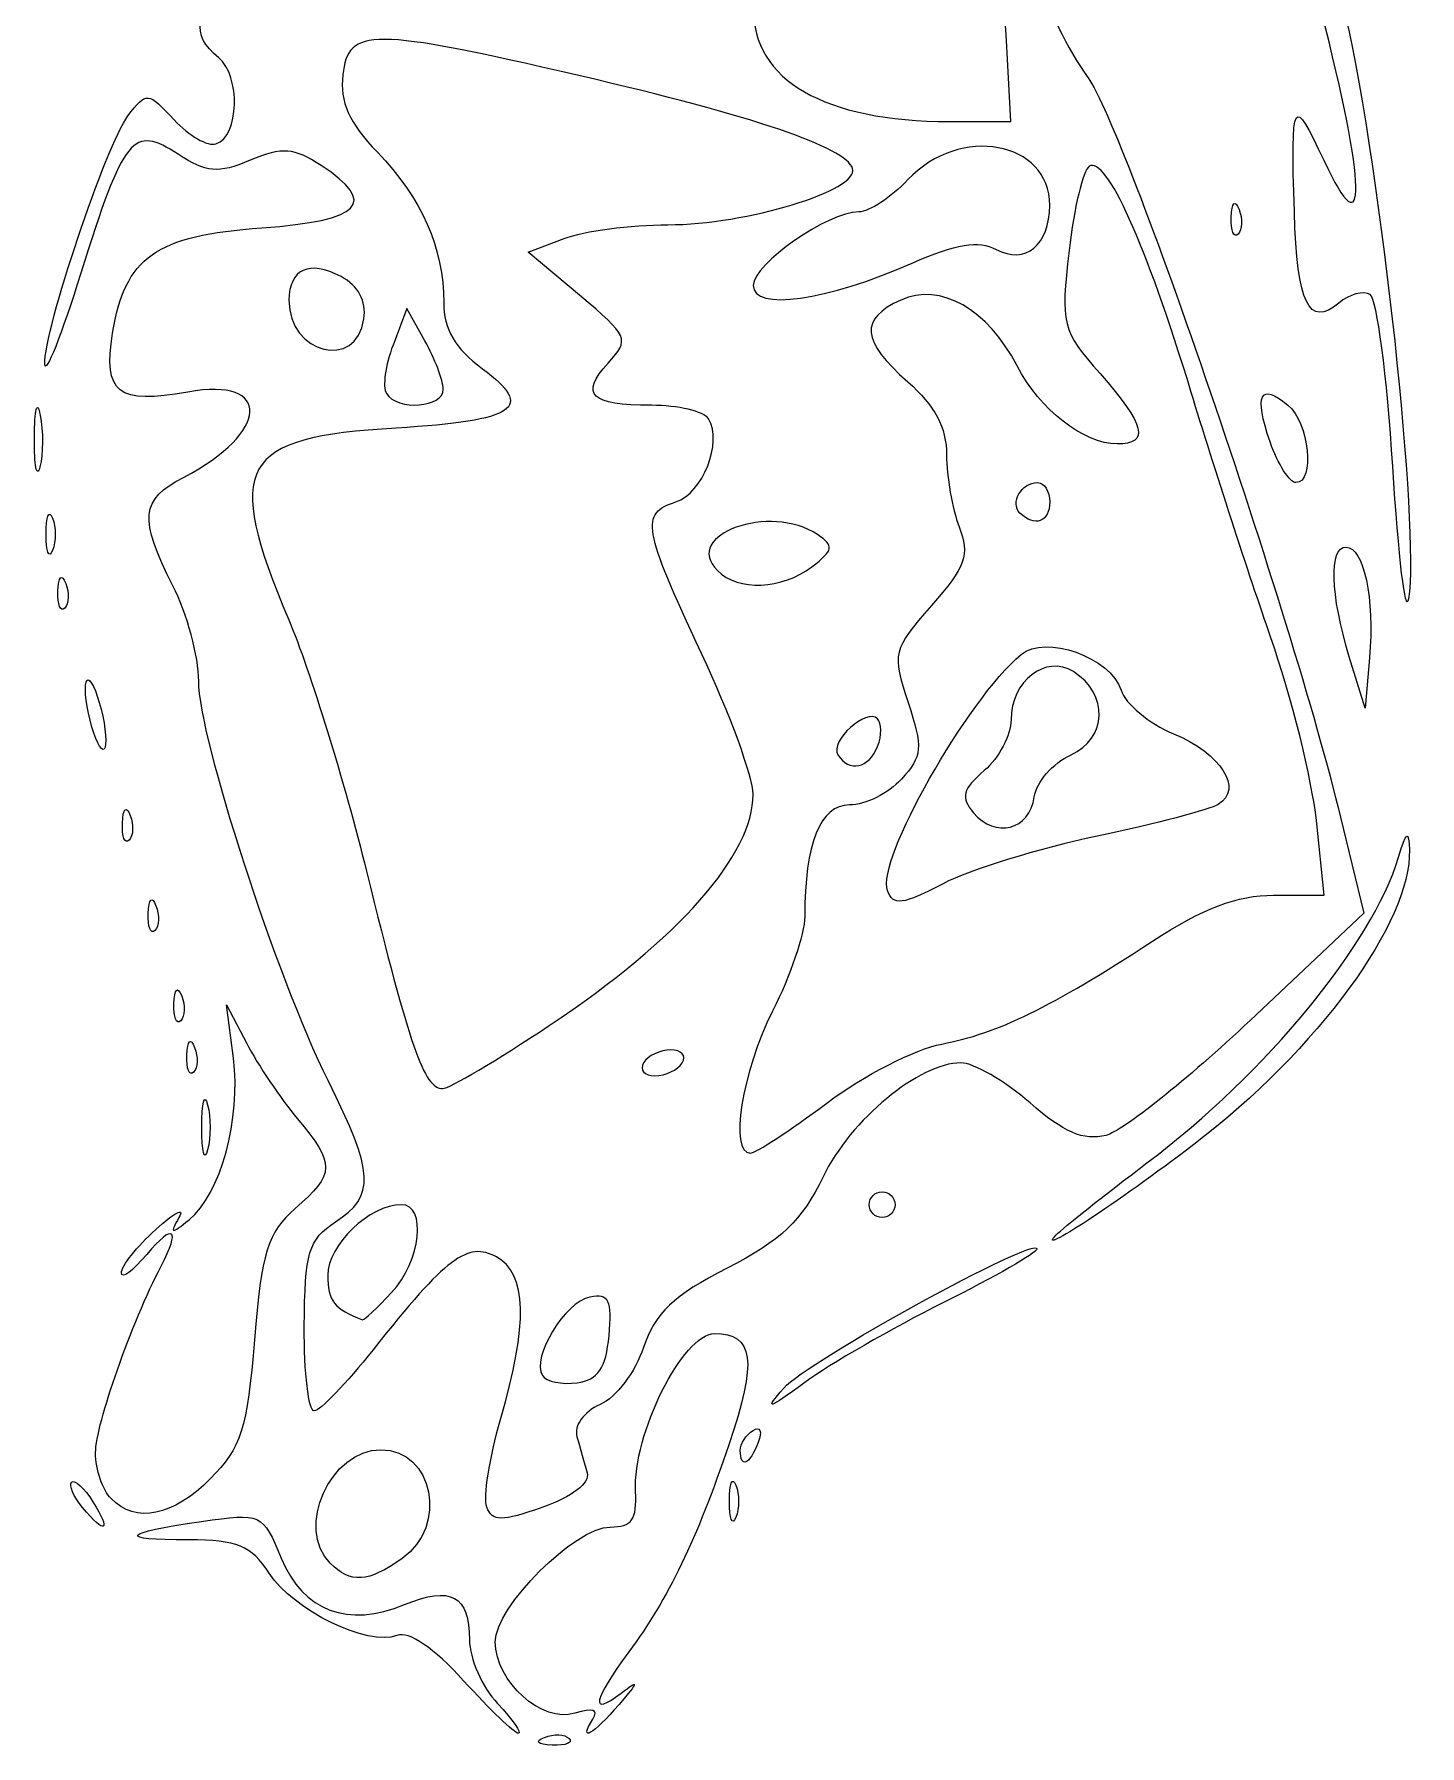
# Model space of a CAD drawing. Extents: x 13 to 164, y 70 to 181.
# Drawn here: x 114.4 to 142.83, y 77.79 to 112.91 of the extents above; entities that cross this region are included whole.
import ezdxf

# ---------------------------------------------------------------- set-up
doc = ezdxf.new("R2010")
doc.units = 0
doc.layers.add('Capa_1', color=7, linetype='CONTINUOUS')

msp = doc.modelspace()

# ---------------------------------------------------------------- linework, layer by layer
at = {"layer": 'Capa_1', "color": 7}
for points in [[(133.18971, 111.122274), (134.44489, 111.120674), (134.34509, 112.906612)], [(125.59039, 107.560118), (124.53904, 108.442776), (125.27735, 108.723481)], [(122.41989, 106.622934), (122.05233, 107.284393), (121.76592, 106.534585)], [(114.4066, 104.638059), (114.40626, 104.638059)], [(141.80329, 100.115403), (141.71349, 99.08229), (141.38944, 100.140623)], [(141.21002, 96.848106), (141.68835, 94.878484), (139.3539, 92.676616)], [(139.83445, 95.245855), (140.87326, 95.245855), (140.7129, 96.780005)], [(118.49105, 91.903247), (118.34782, 92.996879), (118.76335, 92.203129)], [(123.69166, 82.68869), (123.69146, 82.68904)]]:
    msp.add_lwpolyline(points, dxfattribs=at)
for points in [[(138.96667, 109.158024)], [(132.41875, 108.217898)], [(121.16862, 107.070755)], [(122.79683, 105.630747)], [(139.76423, 104.548674)], [(134.63145, 103.087967)], [(114.6459, 102.653685)], [(130.36241, 101.987697)], [(114.88958, 101.485107)], [(115.54907, 98.836606)], [(131.71065, 98.299971)], [(134.92455, 97.262834)], [(116.2125, 96.723088)], [(131.91155, 95.342115)], [(116.74167, 94.871006)], [(117.27083, 93.018921)], [(124.9696, 92.569399)], [(117.53542, 91.960588)], [(127.701, 91.806269)], [(130.66786, 90.979917)], [(117.84051, 90.483332)], [(131.53746, 88.895832)], [(135.37391, 88.275316)], [(121.73757, 87.093662)], [(126.19812, 86.20684)], [(129.783, 85.13226)], [(128.89162, 83.85314)], [(115.39257, 82.68404)], [(115.97999, 82.86334)], [(128.66882, 82.81044)], [(120.47787, 81.53991)], [(123.21539, 79.12699)], [(125.86644, 78.34037)], [(124.87327, 77.96358)]]:
    msp.add_lwpolyline(points, close=True, dxfattribs=at)
for points in [[(134.45094, 116.561453), (134.45494, 115.291066), (135.17891, 113.208013), (136.02746, 112.022355)], [(134.34509, 112.906612), (134.29019, 113.888877), (134.15768, 115.297334), (134.05059, 116.036513)], [(118.18942, 112.432666), (117.59079, 112.92949), (117.67979, 113.30894), (118.59934, 114.180205)], [(129.15641, 113.45161), (129.15641, 111.968115), (130.61577, 111.125298), (133.18971, 111.122274)], [(140.86378, 110.327101), (141.76427, 108.403977), (141.73923, 109.80806), (140.80888, 113.405636)], [(141.31414, 113.276607), (142.0458, 110.052228), (142.83479, 102.738274), (142.60273, 101.331268)], [(125.57669, 112.066043), (121.31973, 113.051741), (120.84612, 113.053187), (120.735, 112.080833)], [(118.13342, 110.664033), (118.60898, 110.820004), (118.64798, 112.052087), (118.18942, 112.432666)], [(120.735, 112.080833), (120.6711, 111.521935), (120.85925, 111.102152), (121.44638, 110.493333)], [(131.19707, 110.157635), (131.05087, 110.596248), (129.1782, 111.232113), (125.57669, 112.066043)], [(116.32711, 111.237188), (116.71367, 111.741788), (116.72954, 111.740442), (117.27325, 111.156838)], [(136.02746, 112.022355), (136.80791, 110.931846), (140.20591, 100.982686), (141.21002, 96.848106)], [(140.2612, 109.268767), (140.1885, 111.621257), (140.2265, 111.68807), (140.86378, 110.327101)], [(114.61989, 106.146259), (114.59609, 106.826071), (115.87932, 110.652665), (116.32711, 111.237188)], [(117.35556, 110.452574), (116.43073, 111.058544), (116.24211, 110.827783), (115.36038, 108.011653)], [(117.27325, 111.156838), (117.57739, 110.830381), (117.96447, 110.608618), (118.13342, 110.664033)], [(135.24162, 109.401059), (135.24162, 110.723846), (133.3926, 111.060031), (132.33121, 109.930226)], [(118.83749, 110.327104), (118.16682, 110.049304), (117.94197, 110.068344), (117.35556, 110.452574)], [(120.29114, 110.220164), (119.73267, 110.586086), (119.50344, 110.60295), (118.83749, 110.327104)], [(121.44638, 110.493333), (122.35378, 109.552417), (122.80621, 108.525701), (122.80621, 107.407387)], [(138.14556, 105.564602), (137.21259, 108.627068), (136.40256, 110.42174), (136.05126, 110.204628)], [(119.07679, 108.940965), (121.12733, 109.087679), (121.46947, 109.448094), (120.29114, 110.220164)], [(127.40651, 109.004185), (129.0113, 109.004185), (131.34486, 109.714275), (131.19707, 110.157635)], [(136.05126, 110.204628), (135.92564, 110.126988), (135.73984, 109.34823), (135.63839, 108.474055)], [(132.33121, 109.930226), (131.98943, 109.566424), (131.53625, 109.268767), (131.32413, 109.268767)], [(131.32413, 109.268767), (130.69145, 109.268767), (129.15621, 108.199015), (129.15621, 107.758163)], [(134.13961, 108.498391), (134.73912, 108.177549), (135.24162, 108.589151), (135.24162, 109.401059)], [(138.96668, 109.158024), (138.97938, 109.466251), (139.04208, 109.528943), (139.12653, 109.317878)], [(139.12653, 109.317878), (139.20293, 109.126883), (139.19353, 108.898677), (139.10563, 108.810759)], [(141.17214, 107.397759), (140.55887, 106.888788), (140.31958, 107.380269), (140.2612, 109.268767)], [(116.01198, 106.779078), (116.26505, 108.33853), (116.8981, 108.78508), (119.07679, 108.940965)], [(125.27735, 108.723481), (125.68342, 108.877868), (126.64154, 109.004185), (127.40651, 109.004185)], [(139.10563, 108.810759), (139.01773, 108.722839), (138.95518, 108.879109), (138.96667, 109.158024)], [(132.41875, 108.217898), (133.32319, 108.617977), (133.77773, 108.692066), (134.13961, 108.498391)], [(120.70013, 107.940183), (120.05099, 108.287592), (119.63121, 108.096653), (119.63121, 107.453985)], [(129.15621, 107.758163), (129.15621, 107.229566), (130.66514, 107.442193), (132.41875, 108.217898)], [(135.63839, 108.474055), (135.46208, 106.955035), (135.49023, 106.843283), (136.27381, 105.950833)], [(115.36038, 108.011653), (114.96176, 106.738536), (114.62855, 105.899109), (114.61989, 106.146259)], [(121.16862, 107.070755), (121.22132, 107.438962), (121.05295, 107.751361), (120.70013, 107.940183)], [(134.57315, 106.107339), (133.96977, 107.274146), (132.99439, 107.827271), (132.18808, 107.459889)], [(126.1786, 106.165706), (126.62505, 106.659024), (126.60386, 106.709256), (125.59039, 107.560118)], [(141.81812, 107.572635), (141.68091, 107.657435), (141.39022, 107.578735), (141.17214, 107.397759)], [(142.28062, 104.044128), (142.16346, 105.900005), (141.95534, 107.487833), (141.81812, 107.572635)], [(119.63121, 107.453985), (119.63121, 106.353602), (121.01665, 106.008254), (121.16862, 107.070755)], [(122.80621, 107.407387), (122.80621, 106.859789), (123.03497, 106.469651), (123.60178, 106.050593)], [(132.18808, 107.459889), (131.32948, 107.068684), (131.36723, 106.625565), (132.33121, 105.779684)], [(117.5538, 105.571779), (116.11858, 105.309329), (115.81238, 105.549079), (116.01198, 106.779078)], [(121.76592, 106.534585), (121.60839, 106.122192), (121.54692, 105.675708), (121.6293, 105.542397)], [(122.79683, 105.630747), (122.79183, 105.812649), (122.62205, 106.259132), (122.41989, 106.622934)], [(127.06802, 105.300019), (125.81319, 105.300019), (125.59093, 105.516342), (126.1786, 106.165706)], [(136.62341, 104.506269), (135.94199, 104.506269), (135.03471, 105.214775), (134.57315, 106.107339)], [(117.4677, 103.820571), (119.2393, 104.736699), (119.29603, 105.890364), (117.5538, 105.571779)], [(123.60178, 106.050593), (124.68942, 105.246463), (124.30556, 104.982833), (121.8281, 104.832454)], [(132.33121, 105.779684), (132.88473, 105.293973), (133.12496, 104.840948), (133.12496, 104.282783)], [(136.27381, 105.950833), (137.20696, 104.888033), (137.29935, 104.506269), (136.62341, 104.506269)], [(139.76423, 104.548669), (139.4271, 105.515772), (139.55565, 105.781513), (140.13002, 105.304826)], [(114.40626, 104.638059), (114.40926, 105.220144), (114.46336, 105.427113), (114.52667, 105.097995)], [(121.6293, 105.542397), (121.85417, 105.178556), (122.80761, 105.250703), (122.79683, 105.630747)], [(139.77223, 100.550317), (139.34306, 101.780206), (138.61105, 104.036633), (138.14556, 105.564602)], [(114.52667, 105.097995), (114.58997, 104.768877), (114.58757, 104.292627), (114.52167, 104.039663)], [(128.23946, 105.020396), (128.14446, 105.174188), (127.61726, 105.300019), (127.06802, 105.300019)], [(127.56809, 103.315448), (128.12209, 103.491281), (128.53556, 104.541297), (128.23946, 105.020396)], [(140.13002, 105.304826), (140.56279, 104.945662), (140.69025, 103.712019), (140.29459, 103.712019)], [(121.8281, 104.832454), (118.59678, 104.636318), (118.28808, 104.084017), (119.62769, 100.895656)], [(114.52167, 104.039663), (114.45547, 103.786697), (114.40367, 104.055993), (114.4066, 104.638059)], [(140.29459, 103.712019), (140.1633, 103.712019), (139.92464, 104.088513), (139.76423, 104.548674)], [(133.12496, 104.282783), (133.12496, 103.842564), (133.24086, 103.177526), (133.38253, 102.804921)], [(142.60273, 101.331268), (142.54273, 100.967466), (142.39778, 102.188253), (142.28062, 104.044128)], [(117.25, 101.595854), (116.544, 102.979718), (116.58144, 103.362265), (117.4677, 103.820571)], [(134.63145, 103.087972), (134.42007, 103.29935), (134.65905, 103.712521), (134.99266, 103.712521)], [(134.99266, 103.712521), (135.12959, 103.712521), (135.24162, 103.533927), (135.24162, 103.315646)], [(128.09787, 100.204427), (126.88899, 102.784112), (126.83797, 103.083718), (127.56809, 103.315448)], [(130.47912, 102.645104), (129.50269, 103.298461), (127.68302, 102.645633), (128.42167, 101.907057)], [(135.24162, 103.315646), (135.24162, 102.906492), (134.92943, 102.789998), (134.63145, 103.087967)], [(114.6459, 102.653685), (114.6459, 103.017488), (114.706, 103.166315), (114.77935, 102.984415)], [(114.77935, 102.984415), (114.85275, 102.802514), (114.85275, 102.504857), (114.77935, 102.322956)], [(114.77935, 102.322956), (114.70595, 102.141055), (114.6459, 102.289886), (114.6459, 102.653685)], [(130.36241, 101.987699), (130.80695, 102.326863), (130.82264, 102.41525), (130.47912, 102.645104)], [(133.38253, 102.804921), (133.60204, 102.227563), (133.51819, 101.988616), (132.81509, 101.18783)], [(141.38944, 100.140623), (140.99805, 101.418937), (140.96895, 102.389581), (141.32204, 102.389581)], [(141.32204, 102.389581), (141.68633, 102.389581), (141.90934, 101.335743), (141.80329, 100.115403)], [(114.8896, 101.485108), (114.9023, 101.793335), (114.965, 101.856027), (115.04945, 101.644961)], [(128.42167, 101.907057), (128.84914, 101.479583), (129.74523, 101.516818), (130.36241, 101.987697)], [(115.04945, 101.644961), (115.12585, 101.453966), (115.11645, 101.22576), (115.02855, 101.137842)], [(117.77916, 99.637192), (117.77916, 100.143967), (117.54104, 101.025365), (117.25, 101.595854)], [(115.02855, 101.137842), (114.94065, 101.049922), (114.87809, 101.206192), (114.88958, 101.485107)], [(132.81509, 101.18783), (132.01749, 100.279407), (132.00154, 100.2135), (132.33493, 99.203321)], [(119.62769, 100.895656), (120.06231, 99.861212), (120.77951, 97.541747), (121.22146, 95.74129)], [(134.65271, 100.185541), (135.15281, 100.606874), (136.49053, 100.129181), (136.70528, 99.452584)], [(140.7129, 96.780005), (140.6247, 97.62379), (140.20141, 99.320431), (139.77223, 100.550317)], [(129.15621, 97.316257), (129.15621, 97.662618), (128.67996, 98.962296), (128.09787, 100.204427)], [(131.91155, 95.342115), (131.67679, 95.953885), (133.54221, 99.249945), (134.65271, 100.185541)], [(135.72682, 99.833703), (135.15794, 100.1902), (134.44787, 99.640795), (134.44787, 98.84414)], [(135.67022, 98.122587), (136.42804, 98.467874), (136.45807, 99.375458), (135.72682, 99.833703)], [(115.54907, 98.836606), (115.45177, 99.224355), (115.42315, 99.592631), (115.48557, 99.654999)], [(115.48557, 99.654999), (115.54797, 99.717359), (115.67858, 99.451141), (115.7759, 99.063392)], [(120.43229, 91.443517), (119.3784, 93.552522), (117.77916, 98.491474), (117.77916, 99.637192)], [(136.70528, 99.452584), (136.79458, 99.171231), (137.27736, 98.769843), (137.77814, 98.560602)], [(115.7759, 99.063392), (115.8732, 98.675642), (115.90182, 98.307365), (115.8394, 98.244998)], [(131.70874, 98.866841), (131.47996, 99.095616), (130.7216, 98.40594), (130.89444, 98.126288)], [(132.33493, 99.203321), (132.6427, 98.270781), (132.62818, 98.101433), (132.1999, 97.62819)], [(115.8394, 98.244998), (115.777, 98.182638), (115.64638, 98.448856), (115.54907, 98.836606)], [(131.71074, 98.299971), (131.79694, 98.524529), (131.79604, 98.779619), (131.70874, 98.866841)], [(134.44787, 98.84414), (134.44787, 98.530495), (134.20066, 98.062209), (133.89851, 97.8035)], [(137.77814, 98.560602), (138.76149, 98.149733), (139.21924, 97.430466), (138.70115, 97.11027)], [(130.89444, 98.126288), (131.12026, 97.760907), (131.53789, 97.849775), (131.71065, 98.299971)], [(134.92455, 97.262834), (134.96845, 97.568833), (135.30399, 97.95572), (135.67022, 98.122587)], [(133.89851, 97.8035), (133.45077, 97.420132), (133.40956, 97.260329), (133.67574, 96.939601)], [(124.9696, 92.569399), (127.63379, 94.34624), (129.15621, 96.072389), (129.15621, 97.316257)], [(132.1999, 97.62819), (131.93597, 97.33655), (131.45571, 97.097936), (131.13265, 97.097936)], [(116.21251, 96.723088), (116.22521, 97.031314), (116.28791, 97.094007), (116.37236, 96.882941)], [(131.13265, 97.097936), (130.53049, 97.097936), (130.21454, 96.309589), (130.21454, 94.80711)], [(133.67574, 96.939601), (134.1218, 96.402139), (134.82729, 96.584747), (134.92455, 97.262834)], [(138.70115, 97.11027), (138.52419, 97.000902), (137.40551, 96.707334), (136.2152, 96.457895)], [(116.35146, 96.375822), (116.26356, 96.287902), (116.20101, 96.444172), (116.2125, 96.723088)], [(116.37236, 96.882941), (116.44876, 96.691946), (116.43936, 96.463741), (116.35146, 96.375822)], [(142.39989, 96.027205), (142.56224, 96.561946), (142.60797, 96.59181), (142.62141, 96.171873)], [(136.2152, 96.457895), (135.02489, 96.208459), (133.60257, 95.769502), (133.05449, 95.48244)], [(137.23698, 89.752074), (139.69561, 91.607728), (141.85492, 94.23221), (142.39989, 96.027205)], [(142.62141, 96.171873), (142.66831, 94.70499), (140.74264, 92.074729), (138.19656, 90.128098)], [(121.22146, 95.74129), (122.10714, 92.133088), (122.4062, 91.277108), (122.78112, 91.277108)], [(116.74168, 94.871006), (116.75438, 95.179232), (116.81708, 95.241925), (116.90153, 95.030858)], [(133.05449, 95.48244), (132.21971, 95.045211), (132.03422, 95.022435), (131.91155, 95.342115)], [(137.34937, 94.302107), (138.38551, 94.978221), (139.09024, 95.245855), (139.83445, 95.245855)], [(116.88063, 94.523739), (116.79273, 94.435819), (116.73018, 94.592089), (116.74167, 94.871006)], [(116.90153, 95.030858), (116.97793, 94.839863), (116.96853, 94.611657), (116.88063, 94.523739)], [(130.21454, 94.80711), (130.21454, 94.456659), (129.91689, 93.582531), (129.55308, 92.864603)], [(133.02968, 92.19264), (134.16371, 92.405384), (135.27234, 92.946774), (137.34937, 94.302107)], [(117.27085, 93.018921), (117.28355, 93.327148), (117.34625, 93.389841), (117.4307, 93.178775)], [(117.4307, 93.178775), (117.5071, 92.98778), (117.4977, 92.759574), (117.4098, 92.671656)], [(117.4098, 92.671656), (117.3219, 92.583736), (117.25934, 92.740006), (117.27083, 93.018921)], [(129.55308, 92.864603), (128.92179, 91.618805), (128.66104, 89.954187), (129.09718, 89.954187)], [(122.78112, 91.277108), (122.91907, 91.277108), (123.90389, 91.858639), (124.9696, 92.569399)], [(139.3539, 92.676616), (138.06995, 91.465587), (136.73905, 90.404371), (136.39635, 90.318358)], [(117.53543, 91.960588), (117.54813, 92.268814), (117.61083, 92.331507), (117.69528, 92.120441)], [(117.69528, 92.120441), (117.77168, 91.929447), (117.76228, 91.701241), (117.67438, 91.613323)], [(118.76335, 92.203129), (118.99189, 91.766566), (119.45925, 91.072821), (119.80192, 90.661473)], [(127.46765, 92.070853), (127.24936, 92.070853), (126.99719, 91.951791), (126.90725, 91.806269)], [(127.701, 91.806269), (127.7909, 91.951791), (127.6859, 92.070853), (127.46765, 92.070853)], [(130.66786, 90.979925), (131.41868, 91.544078), (132.4815, 92.089799), (133.02968, 92.19264)], [(117.67438, 91.613323), (117.58648, 91.525403), (117.52393, 91.681673), (117.53542, 91.960588)], [(117.58251, 88.586272), (118.22767, 89.109221), (118.65341, 90.66354), (118.49105, 91.903247)], [(126.90725, 91.806269), (126.81735, 91.660748), (126.92235, 91.541685), (127.1406, 91.541685)], [(127.1406, 91.541685), (127.35889, 91.541685), (127.61106, 91.660748), (127.701, 91.806269)], [(133.41966, 91.806269), (132.56412, 91.806269), (131.15491, 90.640325), (130.58922, 89.464421)], [(134.83687, 90.984118), (134.32186, 91.436302), (133.68412, 91.806269), (133.41966, 91.806269)], [(120.58708, 88.542838), (121.40819, 89.080844), (121.38371, 89.53956), (120.43229, 91.443517)], [(117.84051, 90.483332), (117.84051, 90.992655), (117.89501, 91.201014), (117.96151, 90.946353)], [(129.09718, 89.954187), (129.21024, 89.954187), (129.91704, 90.415765), (130.66786, 90.979917)], [(136.39635, 90.318358), (135.93683, 90.203026), (135.52742, 90.377808), (134.83687, 90.984118)], [(117.96151, 90.946353), (118.02811, 90.691692), (118.02811, 90.274973), (117.96151, 90.020311)], [(119.80192, 90.661473), (120.58463, 89.721898), (120.58043, 89.535904), (119.76032, 88.816999)], [(117.96151, 90.020311), (117.89501, 89.76565), (117.84051, 89.974011), (117.84051, 90.483332)], [(138.19656, 90.128098), (136.63906, 88.93729), (134.91267, 87.804091), (135.37391, 88.275316)], [(135.37391, 88.275316), (135.51944, 88.423985), (136.35781, 89.088526), (137.23698, 89.752074)], [(130.58922, 89.464421), (130.15887, 88.569857), (129.72642, 88.158698), (128.62129, 87.59342)], [(121.93904, 88.895855), (121.29026, 88.895855), (120.42496, 88.068228), (120.42496, 87.447693)], [(121.73757, 87.093667), (122.33627, 87.736298), (122.4659, 88.895855), (121.93904, 88.895855)], [(131.53746, 88.895832), (131.53746, 89.041353), (131.65652, 89.160416), (131.80204, 89.160416)], [(131.80204, 88.631249), (131.65652, 88.631249), (131.53746, 88.750311), (131.53746, 88.895832)], [(131.80204, 89.160416), (131.94756, 89.160416), (132.06662, 89.041353), (132.06662, 88.895832)], [(132.06662, 88.895832), (132.06662, 88.750311), (131.94756, 88.631249), (131.80204, 88.631249)], [(117.00804, 87.635474), (117.41526, 88.408838), (117.26098, 88.533319), (116.71199, 87.874337)], [(116.89575, 88.386695), (117.28302, 88.739482), (117.49829, 88.849533), (117.37412, 88.631252)], [(117.37412, 88.631252), (117.18178, 88.293096), (117.21261, 88.286442), (117.58251, 88.586272)], [(119.76032, 88.816999), (119.19178, 88.318643), (119.07058, 87.928465), (118.92228, 86.11922)], [(119.94542, 86.39574), (119.95442, 87.924993), (120.02972, 88.177662), (120.58708, 88.542838)], [(116.19162, 87.497486), (116.19162, 87.633762), (116.50848, 88.033905), (116.89575, 88.386695)], [(129.783, 85.13226), (130.26121, 85.68109), (134.97704, 88.271702), (134.97704, 87.985576)], [(116.71199, 87.874337), (116.42579, 87.530792), (116.19162, 87.36121), (116.19162, 87.497486)], [(123.88915, 87.824378), (123.29337, 88.14323), (122.86252, 87.819078), (121.35713, 85.9193)], [(123.97395, 84.49068), (124.5433, 86.44918), (124.51685, 87.48842), (123.88915, 87.824378)], [(134.97704, 87.985576), (134.97704, 87.907796), (134.11384, 87.412952), (133.05881, 86.88593)], [(115.66246, 83.80648), (115.66246, 84.37545), (116.40688, 86.49378), (117.00804, 87.635474)], [(128.62129, 87.59342), (127.51784, 87.029), (127.13875, 86.66904), (126.90545, 85.96416)], [(120.42496, 87.447693), (120.42496, 86.92269), (120.55738, 86.75428), (121.14225, 86.53549)], [(121.14225, 86.53549), (121.17295, 86.52399), (121.44086, 86.77518), (121.73757, 87.093662)], [(125.80789, 86.99825), (125.29323, 86.89915), (124.60237, 85.76082), (124.83168, 85.38977)], [(126.19812, 86.20684), (126.26812, 86.93679), (126.20012, 87.07386), (125.80789, 86.99825)], [(133.05881, 86.88593), (132.00378, 86.3589), (130.72386, 85.62103), (130.21454, 85.24622)], [(118.92228, 86.11922), (118.77205, 84.28636), (118.6516, 83.90675), (118.0198, 83.27495)], [(120.14834, 84.66253), (120.03123, 84.66253), (119.93992, 85.44247), (119.94542, 86.39574)], [(125.54315, 85.24271), (125.97565, 85.30431), (126.13395, 85.53737), (126.19812, 86.20684)], [(126.74275, 83.00838), (126.67765, 84.17432), (127.71402, 86.24952), (128.36136, 86.24952)], [(128.36136, 86.24952), (129.1734, 86.24952), (129.24479, 85.70098), (128.65806, 83.9698)], [(121.35713, 85.9193), (120.8094, 85.22807), (120.26544, 84.66253), (120.14834, 84.66253)], [(126.90545, 85.96416), (126.74075, 85.46654), (126.34066, 84.94033), (126.01636, 84.79481)], [(124.83168, 85.38977), (124.90928, 85.26419), (125.22946, 85.19801), (125.54315, 85.24271)], [(130.21454, 85.24622), (129.45237, 84.68533), (129.37601, 84.66517), (129.783, 85.13226)], [(126.01636, 84.79481), (125.67888, 84.64337), (125.47496, 84.36051), (125.53952, 84.13335)], [(123.69146, 82.68904), (123.61596, 82.88578), (123.74306, 83.69652), (123.97395, 84.49068)], [(129.15318, 84.26375), (129.30316, 84.35645), (129.34751, 84.25025), (129.25716, 84.01479)], [(125.53952, 84.13335), (125.60152, 83.91507), (125.69659, 83.58069), (125.75071, 83.39028)], [(128.65806, 83.9698), (128.00052, 82.0297), (127.40819, 80.80322), (126.60499, 79.71874)], [(128.89162, 83.85314), (128.89162, 83.99007), (129.00932, 84.17485), (129.15318, 84.26375)], [(129.25716, 84.01479), (129.08127, 83.55642), (128.89162, 83.47255), (128.89162, 83.85314)], [(115.97996, 82.86334), (115.80533, 83.03796), (115.66246, 83.46237), (115.66246, 83.80648)], [(120.47787, 81.53994), (119.75896, 82.25885), (120.47761, 83.86827), (121.51735, 83.86827)], [(121.51735, 83.86827), (122.59387, 83.86827), (122.90058, 82.29761), (121.95359, 81.63431)], [(115.17175, 83.20117), (115.23435, 83.26377), (115.43095, 83.08233), (115.60857, 82.7979)], [(118.0198, 83.27495), (117.24201, 82.49716), (116.49659, 82.34674), (115.97999, 82.86334)], [(125.75071, 83.39028), (125.80911, 83.18488), (125.4383, 82.89913), (124.83902, 82.68769)], [(128.66882, 82.81044), (128.66882, 83.17424), (128.72892, 83.32307), (128.80227, 83.14117)], [(115.39257, 82.68404), (115.20849, 82.90584), (115.10912, 83.13855), (115.17175, 83.20117)], [(126.22353, 82.28077), (126.66771, 82.28077), (126.77497, 82.43108), (126.74275, 83.00838)], [(128.80227, 83.14117), (128.87567, 82.95927), (128.87567, 82.66161), (128.80227, 82.47971)], [(115.60857, 82.7979), (115.9927, 82.18282), (115.86459, 82.11529), (115.39257, 82.68404)], [(117.83556, 82.39392), (119.07214, 82.57334), (119.08588, 82.56704), (119.47176, 81.64349)], [(124.83902, 82.68769), (123.9911, 82.38853), (123.80689, 82.38875), (123.69166, 82.68869)], [(128.80227, 82.47971), (128.72887, 82.29781), (128.66882, 82.44661), (128.66882, 82.81044)], [(117.57231, 82.01619), (116.09126, 82.01619), (116.18789, 82.15484), (117.83556, 82.39392)], [(123.86454, 79.92598), (123.86454, 80.64737), (125.50086, 82.28077), (126.22353, 82.28077)], [(119.22448, 81.33263), (118.85146, 81.90193), (118.5753, 82.01619), (117.57231, 82.01619)], [(119.47176, 81.64349), (119.92744, 80.55291), (120.84115, 80.2081), (122.00162, 80.68878)], [(121.95359, 81.63431), (121.24737, 81.13966), (120.90034, 81.11747), (120.47787, 81.53991)], [(121.8469, 80.05566), (121.24712, 79.8255), (119.72698, 80.56572), (119.22448, 81.33263)], [(122.00162, 80.68878), (122.95178, 81.08235), (123.33537, 80.87479), (123.33537, 79.9671)], [(123.21539, 79.12699), (122.60633, 79.80114), (122.09243, 80.14988), (121.8469, 80.05566)], [(123.33537, 79.9671), (123.33537, 79.58489), (123.59425, 78.9966), (123.91066, 78.6598)], [(125.49871, 78.45912), (124.8274, 78.24606), (123.86454, 79.11034), (123.86454, 79.92598)], [(126.60499, 79.71874), (125.8665, 78.72162), (125.80017, 78.37162), (126.44423, 78.87038)], [(124.33833, 78.04744), (124.25713, 78.04744), (123.75181, 78.53323), (123.21539, 79.12699)], [(126.44423, 78.87038), (126.82116, 79.16228), (126.81354, 79.11911), (126.40323, 78.63819)], [(123.91066, 78.6598), (124.22707, 78.323), (124.41952, 78.04744), (124.33833, 78.04744)], [(125.86643, 78.34037), (125.9876, 78.53641), (125.86591, 78.57569), (125.49871, 78.45912)], [(126.40323, 78.63819), (125.87314, 78.01689), (125.5587, 77.84243), (125.86644, 78.34037)], [(124.87327, 77.96359), (125.06426, 78.03999), (125.29247, 78.03059), (125.38038, 77.94269)], [(125.03312, 77.80373), (124.72489, 77.81643), (124.6622, 77.87913), (124.87327, 77.96358)], [(125.38038, 77.94269), (125.46828, 77.85479), (125.31208, 77.79224), (125.03312, 77.80373)]]:
    msp.add_open_spline(points, degree=3, dxfattribs=at)

doc.saveas('drawing.dxf')
